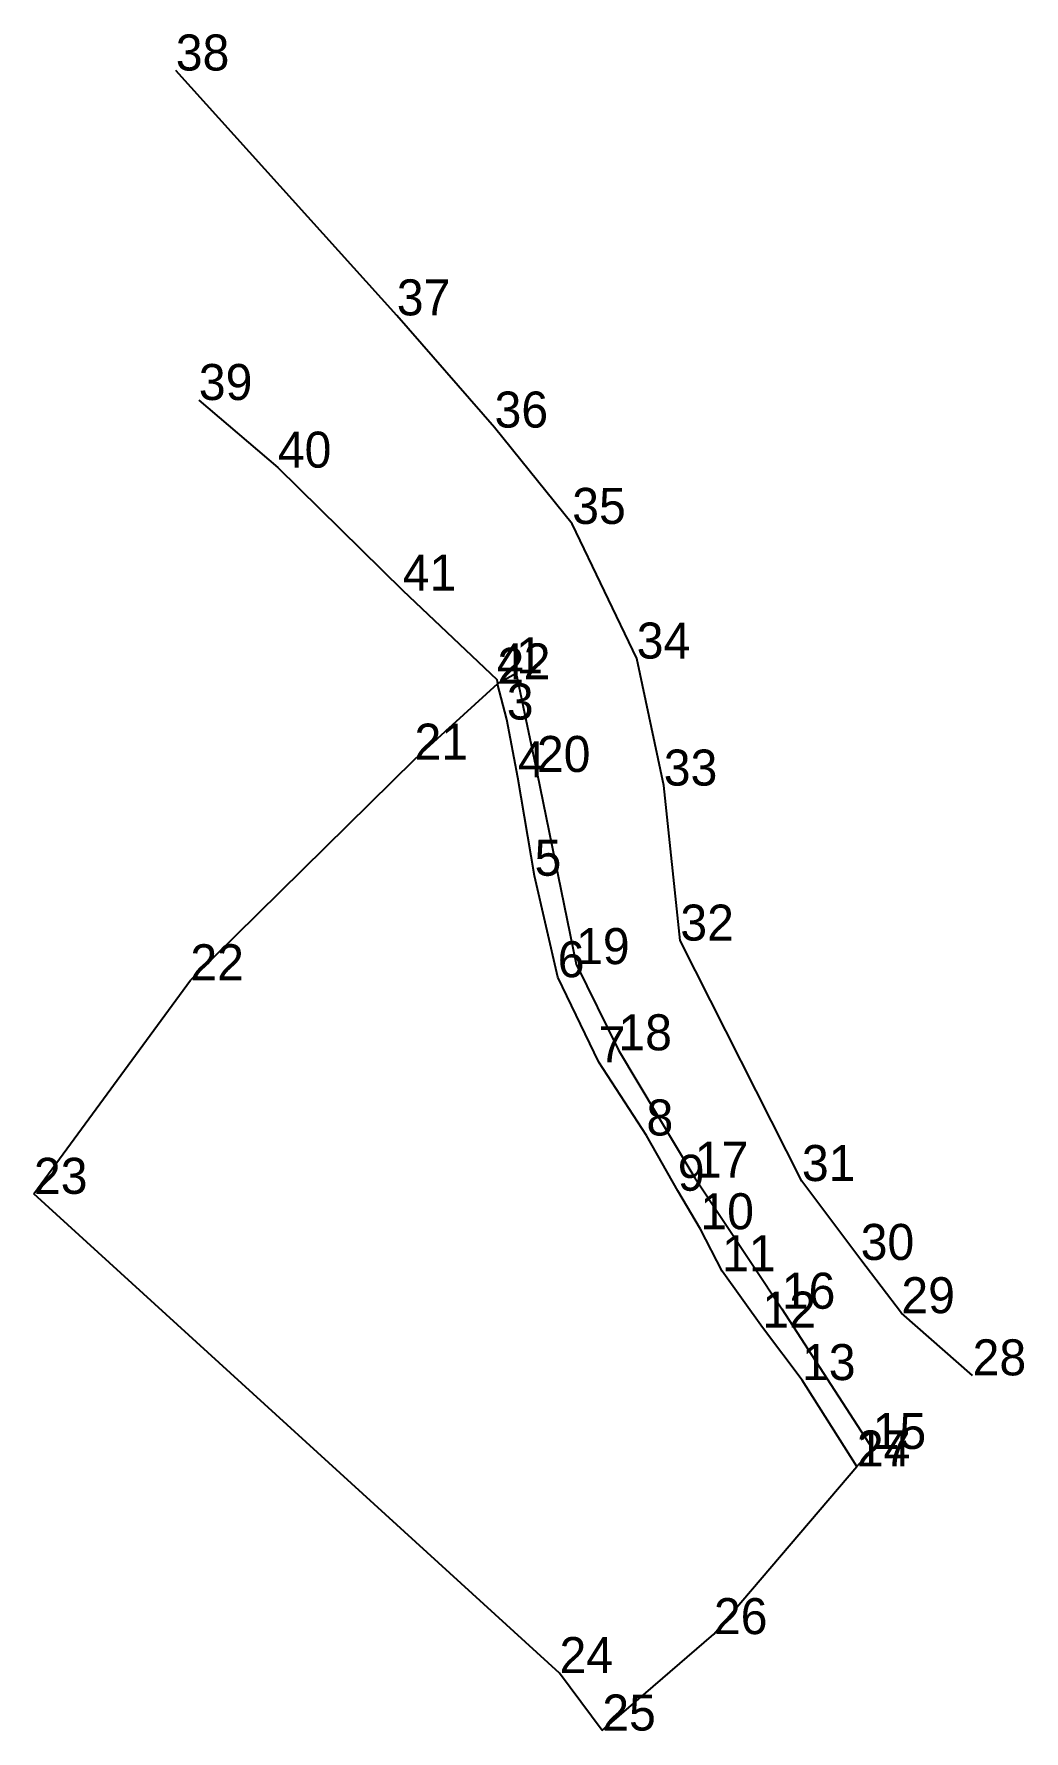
# Model space of a CAD drawing. Extents: x 552649.7 to 552699.2, y 1848560.9 to 1848645.7.
import ezdxf

# ---------------------------------------------------------------- set-up
doc = ezdxf.new("R2010")
doc.units = 0
for name, color, linetype in [('Level 12', 7, 'Continuous'), ('Level 13', 7, 'Continuous'), ('Level 7', 7, 'Continuous')]:
    doc.layers.add(name, color=color, linetype=linetype)

msp = doc.modelspace()

# ---------------------------------------------------------------- linework, layer by layer
at = {"layer": 'Level 13'}
for p, q in [((552667.821, 1848631.62), (552656.774, 1848643.853)), ((552672.705, 1848626.015), (552667.821, 1848631.62)), ((552657.926, 1848627.392), (552661.873, 1848624.013)), ((552676.587, 1848621.202), (552672.705, 1848626.015)), ((552661.873, 1848624.013), (552668.117, 1848617.874)), ((552679.809, 1848614.476), (552676.587, 1848621.202)), ((552668.117, 1848617.874), (552672.824, 1848613.435)), ((552681.162, 1848608.13), (552679.809, 1848614.476)), ((552672.85, 1848613.219), (552668.704, 1848609.427)), ((552672.824, 1848613.435), (552672.85, 1848613.219)), ((552673.786, 1848613.733), (552672.85, 1848613.219)), ((552673.318, 1848611.431), (552672.85, 1848613.219)), ((552673.786, 1848613.733), (552674.821, 1848608.81)), ((552673.876, 1848608.54), (552673.318, 1848611.431)), ((552668.704, 1848609.427), (552657.501, 1848598.404)), ((552674.821, 1848608.81), (552676.78, 1848599.211)), ((552674.704, 1848603.626), (552673.876, 1848608.54)), ((552681.99, 1848600.386), (552681.162, 1848608.13)), ((552675.862, 1848598.557), (552674.704, 1848603.626)), ((552688.067, 1848588.375), (552681.99, 1848600.386)), ((552676.78, 1848599.211), (552678.894, 1848594.905)), ((552649.684, 1848587.735), (552657.501, 1848598.404)), ((552677.909, 1848594.312), (552675.862, 1848598.557)), ((552678.894, 1848594.905), (552682.715, 1848588.541)), ((552680.297, 1848590.651), (552677.909, 1848594.312)), ((552681.863, 1848587.891), (552680.297, 1848590.651)), ((552682.715, 1848588.541), (552687.063, 1848581.996)), ((552675.952, 1848563.794), (552649.684, 1848587.735)), ((552682.992, 1848585.967), (552681.863, 1848587.891)), ((552691.003, 1848584.433), (552688.067, 1848588.375)), ((552684.076, 1848583.871), (552682.992, 1848585.967)), ((552693.037, 1848581.772), (552691.003, 1848584.433)), ((552686.091, 1848581.053), (552684.076, 1848583.871)), ((552687.063, 1848581.996), (552691.6002, 1848574.991)), ((552696.597, 1848578.667), (552693.037, 1848581.772)), ((552688.071, 1848578.431), (552686.091, 1848581.053)), ((552690.8099, 1848574.115), (552688.071, 1848578.431)), ((552690.8099, 1848574.115), (552691.6002, 1848574.991)), ((552683.668, 1848565.74), (552690.8099, 1848574.115)), ((552678.089, 1848560.924), (552683.668, 1848565.74)), ((552678.089, 1848560.924), (552675.952, 1848563.794))]:
    msp.add_line(p, q, dxfattribs=at)
at = {"layer": 'Level 7'}
for p, q in [((552656.774, 1848643.853), (552656.774, 1848643.853)), ((552667.821, 1848631.62), (552667.821, 1848631.62)), ((552657.926, 1848627.392), (552657.926, 1848627.392)), ((552672.705, 1848626.015), (552672.705, 1848626.015)), ((552661.873, 1848624.013), (552661.873, 1848624.013)), ((552676.587, 1848621.202), (552676.587, 1848621.202)), ((552668.117, 1848617.874), (552668.117, 1848617.874)), ((552679.809, 1848614.476), (552679.809, 1848614.476)), ((552672.824, 1848613.435), (552672.824, 1848613.435)), ((552672.85, 1848613.219), (552672.85, 1848613.219)), ((552673.786, 1848613.733), (552673.786, 1848613.733)), ((552673.318, 1848611.431), (552673.318, 1848611.431)), ((552668.704, 1848609.427), (552668.704, 1848609.427)), ((552674.821, 1848608.81), (552674.821, 1848608.81)), ((552673.876, 1848608.54), (552673.876, 1848608.54)), ((552681.162, 1848608.13), (552681.162, 1848608.13)), ((552674.704, 1848603.626), (552674.704, 1848603.626)), ((552681.99, 1848600.386), (552681.99, 1848600.386)), ((552676.78, 1848599.211), (552676.78, 1848599.211)), ((552657.501, 1848598.404), (552657.501, 1848598.404)), ((552675.862, 1848598.557), (552675.862, 1848598.557)), ((552678.894, 1848594.905), (552678.894, 1848594.905)), ((552677.909, 1848594.312), (552677.909, 1848594.312)), ((552680.297, 1848590.651), (552680.297, 1848590.651)), ((552682.715, 1848588.541), (552682.715, 1848588.541)), ((552649.684, 1848587.735), (552649.684, 1848587.735)), ((552681.863, 1848587.891), (552681.863, 1848587.891)), ((552688.067, 1848588.375), (552688.067, 1848588.375)), ((552682.992, 1848585.967), (552682.992, 1848585.967)), ((552691.003, 1848584.433), (552691.003, 1848584.433)), ((552684.076, 1848583.871), (552684.076, 1848583.871)), ((552687.063, 1848581.996), (552687.063, 1848581.996)), ((552693.037, 1848581.772), (552693.037, 1848581.772)), ((552686.091, 1848581.053), (552686.091, 1848581.053)), ((552688.071, 1848578.431), (552688.071, 1848578.431)), ((552696.597, 1848578.667), (552696.597, 1848578.667)), ((552691.6002, 1848574.991), (552691.6002, 1848574.991)), ((552690.8099, 1848574.115), (552690.8099, 1848574.115)), ((552690.8099, 1848574.115), (552690.8099, 1848574.115)), ((552683.668, 1848565.74), (552683.668, 1848565.74)), ((552675.952, 1848563.794), (552675.952, 1848563.794)), ((552678.089, 1848560.924), (552678.089, 1848560.924))]:
    msp.add_line(p, q, dxfattribs=at)

# ---------------------------------------------------------------- texts
at = {"layer": 'Level 12'}
for s, p in [('38', (552656.774, 1848643.853)), ('37', (552667.821, 1848631.62)), ('39', (552657.926, 1848627.392)), ('36', (552672.705, 1848626.015)), ('40', (552661.873, 1848624.013)), ('35', (552676.587, 1848621.202)), ('41', (552668.117, 1848617.874)), ('34', (552679.809, 1848614.476)), ('42', (552672.824, 1848613.435)), ('2', (552672.85, 1848613.219)), ('1', (552673.786, 1848613.733)), ('3', (552673.318, 1848611.431)), ('21', (552668.704, 1848609.427)), ('20', (552674.821, 1848608.81)), ('4', (552673.876, 1848608.54)), ('33', (552681.162, 1848608.13)), ('5', (552674.704, 1848603.626)), ('32', (552681.99, 1848600.386)), ('6', (552675.862, 1848598.557)), ('19', (552676.78, 1848599.211)), ('22', (552657.501, 1848598.404)), ('7', (552677.909, 1848594.312)), ('18', (552678.894, 1848594.905)), ('8', (552680.297, 1848590.651)), ('17', (552682.715, 1848588.541)), ('31', (552688.067, 1848588.375)), ('23', (552649.684, 1848587.735)), ('9', (552681.863, 1848587.891)), ('10', (552682.992, 1848585.967)), ('30', (552691.003, 1848584.433)), ('11', (552684.076, 1848583.871)), ('16', (552687.063, 1848581.996)), ('29', (552693.037, 1848581.772)), ('12', (552686.091, 1848581.053)), ('13', (552688.071, 1848578.431)), ('28', (552696.597, 1848578.667)), ('15', (552691.6002, 1848574.991)), ('27', (552690.8099, 1848574.115)), ('14', (552690.8099, 1848574.115)), ('26', (552683.668, 1848565.74)), ('24', (552675.952, 1848563.794)), ('25', (552678.089, 1848560.924))]:
    msp.add_text(s, height=1.8, dxfattribs=at).set_placement(p)

doc.saveas('drawing.dxf')
